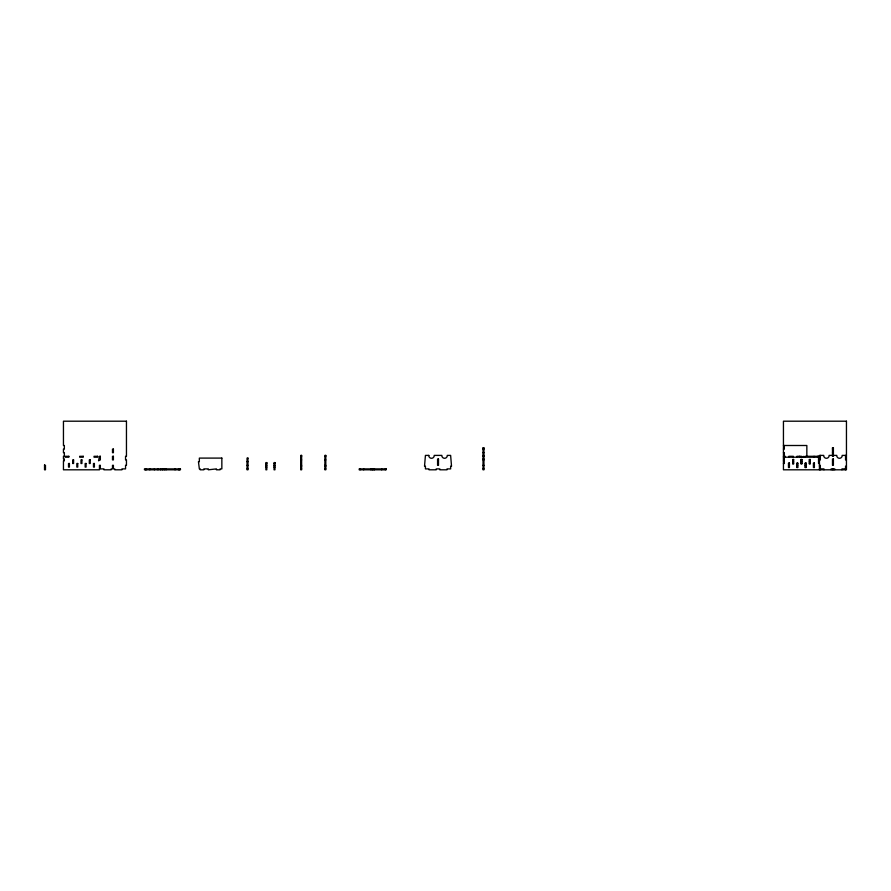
<?xml version="1.0" encoding="UTF-8"?>
<svg xmlns="http://www.w3.org/2000/svg" width="891" height="891" viewBox="0 0 891 891"><rect width="100%" height="100%" fill="white"/><g stroke="black" fill="none" stroke-linecap="round" stroke-linejoin="round"><path stroke-width="1.34" d="M783.445 445.5L806.845 445.5L806.845 456.303M483.033 448.195L483.936 448.195M832.495 448.195L833.397 448.195M483.033 449.097L483.936 449.097M783.445 449.097L784.347 449.097L784.347 445.5M832.495 449.097L833.397 449.097M483.033 452.695L483.936 452.695M783.445 452.695L784.347 452.695L784.347 463.498L783.445 463.498M832.495 452.695L833.397 452.695M483.033 455.401L483.936 455.401M846.45 455.401L842.173 455.401A2.706 2.706 0 0 1 839.478 458.297A2.706 2.706 0 0 1 836.772 455.401L829.12 455.401A2.706 2.706 0 0 1 826.425 458.297A2.706 2.706 0 0 1 823.73 455.401L819.453 455.401L819.453 469.802M300.724 456.303L301.626 456.303M324.892 456.303L325.794 456.303M483.033 456.303L483.936 456.303M783.445 456.303L785.249 456.303L785.249 457.206M820.355 456.303L805.052 456.303L805.052 457.206M783.445 457.206L819.453 457.206M483.033 458.999L483.936 458.999M783.445 458.999L784.347 458.999M818.551 458.999L819.453 458.999M300.724 459.901L301.626 459.901M324.892 459.901L325.794 459.901M483.033 459.901L483.936 459.901M792.678 459.901L793.58 459.901M800.998 459.901L801.9 459.901M809.329 459.901L810.22 459.901M819.453 459.901L820.355 459.901L820.355 455.401M846.45 459.901L845.548 459.901L845.548 455.401M783.445 460.803L784.347 460.803M818.551 460.803L819.453 460.803M792.678 461.248L793.58 461.248M800.998 461.248L801.9 461.248M809.329 461.248L810.22 461.248M247.052 461.705L247.954 461.705M792.678 462.151L793.58 462.151M800.998 462.151L801.9 462.151M809.329 462.151L810.22 462.151M265.897 463.498L266.799 463.498M274.049 463.498L274.951 463.498M788.513 463.498L789.415 463.498M792.678 463.498L793.58 463.498M796.832 463.498L797.735 463.498M800.998 463.498L801.9 463.498M805.163 463.498L806.065 463.498M809.329 463.498L810.22 463.498M813.483 463.498L814.385 463.498M819.453 463.498L818.551 463.498L818.551 456.303M788.513 464.846L789.415 464.846M796.832 464.846L797.735 464.846M805.163 464.846L806.065 464.846M813.483 464.846L814.385 464.846M44.55 465.302L45.452 465.302L45.452 469.802L44.55 469.802L44.55 464.824M247.052 465.302L247.954 465.302M265.897 465.302L266.799 465.302M274.049 465.302L274.951 465.302M300.724 465.302L301.626 465.302M324.892 465.302L325.794 465.302M483.033 465.302L483.936 465.302M819.453 465.302L820.355 465.302M44.55 465.748L45.452 465.748M788.513 465.748L789.415 465.748M796.832 465.748L797.735 465.748M805.163 465.748L806.065 465.748M813.483 465.748L814.385 465.748M300.724 466.205L301.626 466.205M324.892 466.205L325.794 466.205M819.453 466.205L820.355 466.205L820.355 469.802M846.45 466.205L845.548 466.205L845.548 469.802M44.55 467.096L45.452 467.096M265.897 467.096L266.799 467.096M274.049 467.096L274.951 467.096M788.513 467.096L789.415 467.096M796.832 467.096L797.735 467.096M805.163 467.096L806.065 467.096M813.483 467.096L814.385 467.096M44.55 467.998L45.452 467.998M247.052 468.9L247.954 468.9M300.724 468.9L301.626 468.9M324.892 468.9L325.794 468.9M483.033 468.9L483.936 468.9M819.453 468.9L823.952 468.9L823.952 469.802M845.548 468.9L841.95 468.9L841.95 469.802M44.55 469.345L45.452 469.345M834.744 469.802L834.744 468.9L831.147 468.9L831.147 469.802M833.397 447.616L833.397 456.303M833.397 468.9L833.397 469.802M832.495 447.616L832.495 456.303M832.495 468.9L832.495 469.802M817.648 456.303L817.648 457.206M814.051 456.303L814.051 457.206M803.248 456.303L803.248 457.206M801.455 457.206L801.455 456.303L796.955 456.303L796.955 457.206M799.65 456.303L799.65 457.206M793.346 457.206L793.346 456.303L788.847 456.303L788.847 457.206M483.936 447.616L483.936 469.802L483.033 469.802L483.033 447.616M385.291 468.9L385.291 469.802M381.693 468.9L381.693 469.802M374.487 468.9L374.487 469.802M373.14 468.9L373.14 469.802M372.238 468.9L372.238 469.802M370.89 468.9L370.89 469.802M363.695 468.9L363.695 469.802M360.087 468.9L360.087 469.802M179.548 468.9L179.548 469.802M178.645 468.9L178.645 469.802M175.048 468.9L175.048 469.802M166.049 468.9L166.049 469.802M164.245 468.9L164.245 469.802M162.452 468.9L162.452 469.802M160.647 468.9L160.647 469.802M157.952 468.9L157.952 469.802M154.355 468.9L154.355 469.802M149.855 468.9L149.855 469.802M146.247 468.9L146.247 469.802M145.356 468.9L145.356 469.802M126.455 421.198L63.45 421.198L63.45 445.5L64.352 445.5L64.352 449.097L63.45 449.097L63.45 452.695L64.352 452.695L64.352 456.303L63.45 456.303L63.45 458.999L64.352 458.999L64.352 460.803L63.45 460.803L63.45 469.802L99.447 469.802L99.447 465.302L100.349 465.302L100.349 468.9L103.946 468.9L103.946 469.802L111.152 469.802L111.152 468.9L112.5 468.9L112.5 465.302L113.402 465.302L113.402 468.9L114.75 468.9L114.75 469.802L121.944 469.802L121.944 468.9L125.553 468.9L125.553 465.302L126.455 465.302L126.455 459.901L125.553 459.901L125.553 456.303L126.455 456.303L126.455 421.198M846.45 421.198L783.445 421.198L783.445 469.802L846.45 469.802L846.45 421.198M113.402 449.097L112.5 449.097L112.5 452.695L113.402 452.695L113.402 449.097M301.626 455.401L300.724 455.401L300.724 469.802L301.626 469.802L301.626 455.401M325.794 455.401L324.892 455.401L324.892 469.802L325.794 469.802L325.794 455.401M428.805 455.401L425.43 455.401L424.528 466.205L425.43 466.205L425.43 468.9L429.028 468.9L429.028 469.802L436.234 469.802L436.234 468.9L439.831 468.9L439.831 469.802L447.026 469.802L447.026 468.9L450.634 468.9L450.634 466.205L451.525 466.205L450.634 455.401L447.26 455.401A2.706 2.706 0 0 1 444.553 458.297A2.706 2.706 0 0 1 441.858 455.401L434.207 455.401A2.706 2.706 0 0 1 431.5 458.297A2.706 2.706 0 0 1 428.805 455.401M68.852 456.303L65.255 456.303L65.255 457.206L68.852 457.206L68.852 456.303M83.253 456.303L79.655 456.303L79.655 457.206L83.253 457.206L83.253 456.303M97.654 456.303L94.045 456.303L94.045 457.206L97.654 457.206L97.654 456.303M100.349 456.303L99.447 456.303L98.545 460.803L100.349 459.901L100.349 456.303M113.402 456.303L112.5 456.303L112.5 459.901L113.402 459.901L113.402 456.303M221.848 458.097L199.35 458.097L199.35 461.705L198.448 461.705L199.35 468.9L200.252 468.9L200.252 469.802L203.85 469.802L203.85 468.9L208.349 468.9L208.349 469.802L216.446 468.9L216.446 469.802L220.055 469.802L220.055 468.9L221.848 468.9L221.848 458.097M247.954 458.097L247.052 458.097L247.052 469.802L247.954 469.802L247.954 458.097M438.483 458.999L437.581 458.999L437.581 465.302L438.483 465.302L438.483 458.999M833.397 458.999L832.495 458.999L832.495 465.302L833.397 465.302L833.397 458.999M793.58 459.455L792.678 459.455L792.678 463.955L793.58 463.955L793.58 459.455M801.9 459.455L800.998 459.455L800.998 463.955L801.9 463.955L801.9 459.455M810.22 459.455L809.329 459.455L809.329 463.955L810.22 463.955L810.22 459.455M73.574 459.901L72.672 459.901L72.672 463.498L73.574 463.498L73.574 459.901M81.905 459.901L81.003 459.901L81.003 463.498L81.905 463.498L81.905 459.901M90.225 459.901L89.323 459.901L89.323 463.498L90.225 463.498L90.225 459.901M266.799 462.596L265.897 462.596L265.897 469.802L266.799 469.802L266.799 462.596M274.951 462.596L274.049 462.596L274.049 469.802L274.951 469.802L274.951 462.596M789.415 463.053L788.513 463.053L788.513 467.552L789.415 467.552L789.415 463.053M797.735 463.053L796.832 463.053L796.832 467.552L797.735 467.552L797.735 463.053M806.065 463.053L805.163 463.053L805.163 467.552L806.065 467.552L806.065 463.053M814.385 463.053L813.483 463.053L813.483 467.552L814.385 467.552L814.385 463.053M69.409 463.498L68.518 463.498L68.518 467.096L69.409 467.096L69.409 463.498M77.74 463.498L76.838 463.498L76.838 467.096L77.74 467.096L77.74 463.498M86.059 463.498L85.157 463.498L85.157 467.096L86.059 467.096L86.059 463.498M94.39 463.498L93.488 463.498L93.488 467.096L94.39 467.096L94.39 463.498M180.45 468.9L144.453 468.9L144.453 469.802L180.45 469.802L180.45 468.9M386.193 468.9L359.196 468.9L359.196 469.802L386.193 469.802L386.193 468.9"/></g></svg>
